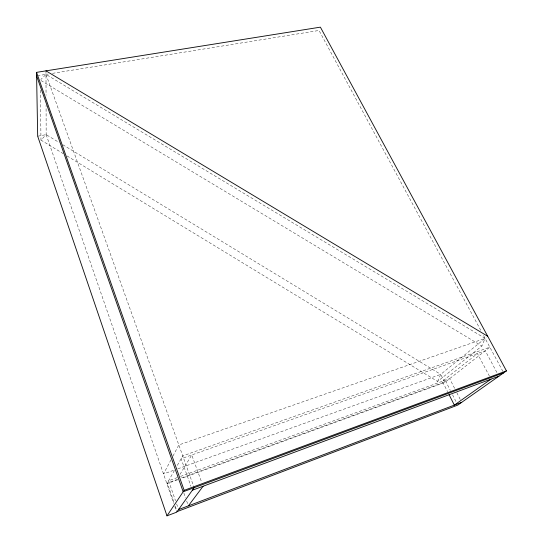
<?xml version="1.0" encoding="UTF-8"?>
<svg xmlns="http://www.w3.org/2000/svg" width="543" height="543" viewBox="0 0 543 543"><rect width="100%" height="100%" fill="white"/><g stroke="black" fill="none" stroke-linecap="round" stroke-linejoin="round"><path stroke-width="0.41" stroke-dasharray="2.71 2.04" d="M67.04 155.963L437.577 381.451L481.872 346.034L485.096 338.384L45.999 74.391L40.827 79.529M437.577 381.451L440.726 374.371L486.406 337.325M170.984 459.819L163.518 473.944L174.67 469.939M172.946 456.106L178.837 444.961L485.096 338.384M174.425 470.482L166.898 483.711L178.05 479.652M177.323 465.392L182.747 455.869L489.854 347.201L444.812 382.442L181.233 478.492M180.018 474.365L191.747 454.966L201.684 482.327M63.422 153.764L40.983 140.114L46.162 134.637L46.08 105.349M177.337 477.575L168.581 480.759L175.525 500.761M180.52 476.421L449.658 378.647L454.939 388.998M177.615 479.293L167.271 483.06L174.127 502.866M181.6 477.847L445.878 381.607L450.344 390.41M177.86 468.792L440.726 374.371L444.812 382.442M37.691 136.225L46.162 134.637L59.194 142.551M37.392 75.776L48.307 74.018M52.481 73.346L319.033 30.469L480.752 330.327M40.983 80.534L481.872 346.034M62.812 144.75L440.726 374.371M483.569 335.547L502.893 371.378M496.899 372.464L485.279 350.778L181.111 458.74L190.953 486.297M489.467 376.211L477.44 353.561L442.314 381.315L447.575 391.727M456.826 392.698L460.22 399.356M452.577 394.809L456.296 402.146M45.999 74.391L193.871 486.908M183.887 493.132L185.563 497.904M186.69 501.08L187.81 504.264M176.638 503.958L178.301 508.764M175.219 506.035L176.869 510.787M46.162 134.637L173.685 503.334M174.792 506.538L176.733 512.151M40.379 90.24L40.983 140.114M45.985 70.855L46.053 95.31"/><path stroke-width="0.81" d="M166.986 515.85L184.152 490.336L506.456 370.896L320.39 27.15L36.544 72.362L37.691 136.225L166.986 515.85L176.733 512.151L194.156 487.709M188.367 505.852L203.102 486.236M491.015 379.136L454.342 405.112L449.081 394.7M506.456 370.896L457.79 405.085L177.14 511.581M178.579 509.565L461.726 402.315M192.358 490.234L498.902 376.204M503.68 372.844L183.174 491.782L36.605 75.898M45.985 70.855L487.709 336.266M36.544 72.362L184.152 490.336"/></g></svg>
